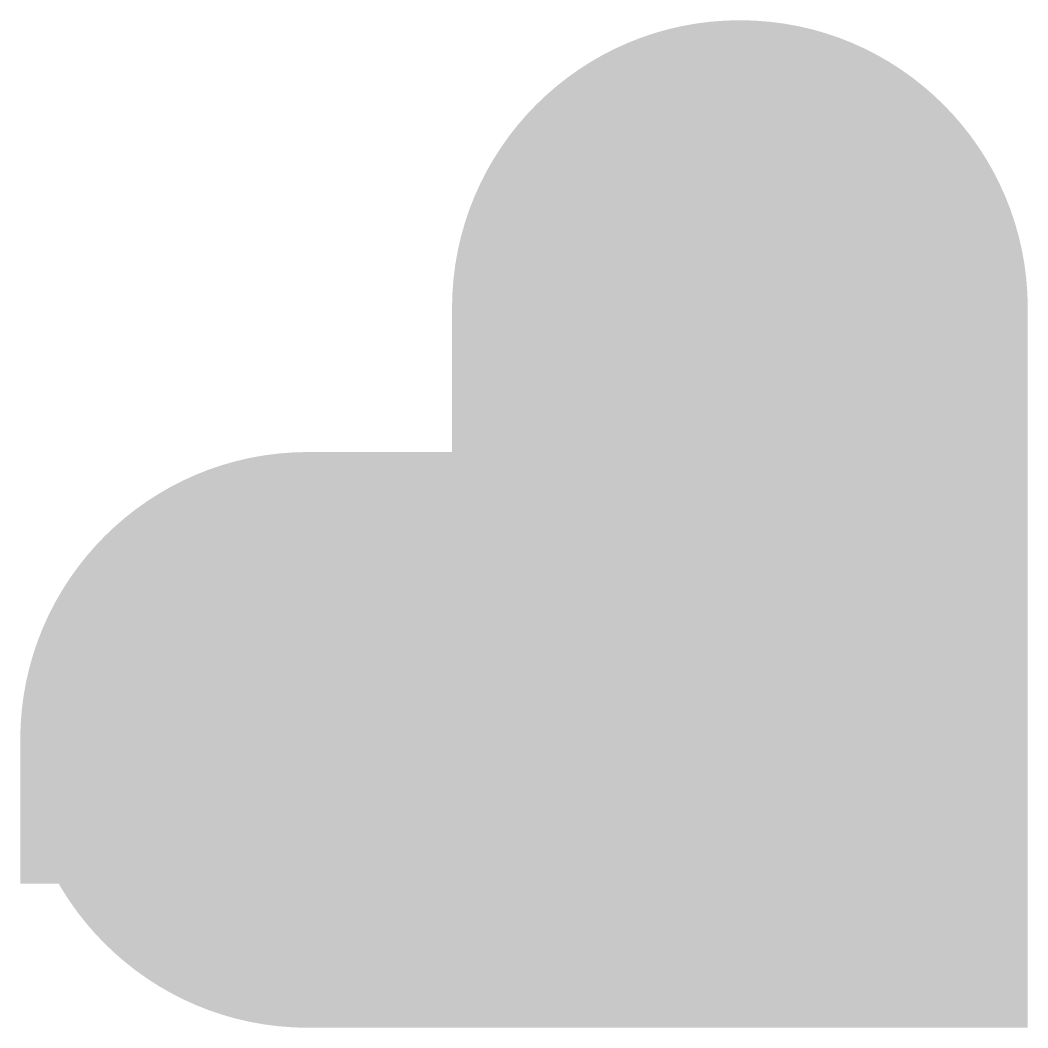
# Model space of a CAD drawing. Header units: millimetres. Extents: x -250 to 100, y -250 to 100.
import ezdxf

# ---------------------------------------------------------------- set-up
doc = ezdxf.new("R2010")
doc.units = ezdxf.units.MM
doc.layers.add('heart shape', color=7, linetype='Continuous', lineweight=25, true_color=0x000000)
doc.layers.add('logo shape', color=7, linetype='Continuous', lineweight=25, true_color=0x000000)

msp = doc.modelspace()

# ---------------------------------------------------------------- hatches: boundary and pattern name
at = {"layer": 'heart shape'}
h = msp.add_hatch(color=256, dxfattribs=at)
edge = h.paths.add_edge_path()
edge.add_line((-100, -50), (-150, -50))
edge.add_arc((-150, -150), 100, 90, 270)
edge.add_line((-150, -250), (100, -250))
edge.add_line((100, -250), (100, 0))
edge.add_arc((0, 0), 100, 0, 180)
edge.add_line((-100, 0), (-100, -50))
at = {"layer": 'logo shape'}
h = msp.add_hatch(color=256, dxfattribs=at)
edge = h.paths.add_edge_path()
edge.add_line((0, -100), (-50, -100))
edge.add_line((-50, -100), (-50, -200))
edge.add_line((-50, -200), (-100, -200))
edge.add_line((-100, -200), (-100, -100))
edge.add_line((-100, -100), (-150, -100))
edge.add_arc((-150, -150), 50, 90, 180)
edge.add_line((-200, -150), (-200, -200))
edge.add_line((-200, -200), (-250, -200))
edge.add_line((-250, -200), (-250, -150))
edge.add_arc((-150, -150), 100, 90, 180, ccw=False)
edge.add_line((-150, -50), (-100, -50))
edge.add_line((-100, -50), (-100, 0))
edge.add_arc((0, 0), 100, 0, 180, ccw=False)
edge.add_arc((75, 0), 25, 180, 0, ccw=False)
edge.add_arc((0, 0), 50, 0, 180)
edge.add_line((-50, 0), (-50, -50))
edge.add_line((-50, -50), (0, -50))
edge.add_line((0, -50), (0, -100))
h.paths.add_polyline_path([(50, -50), (50, -200), (100, -200), (100, -50)])

doc.saveas('drawing.dxf')
